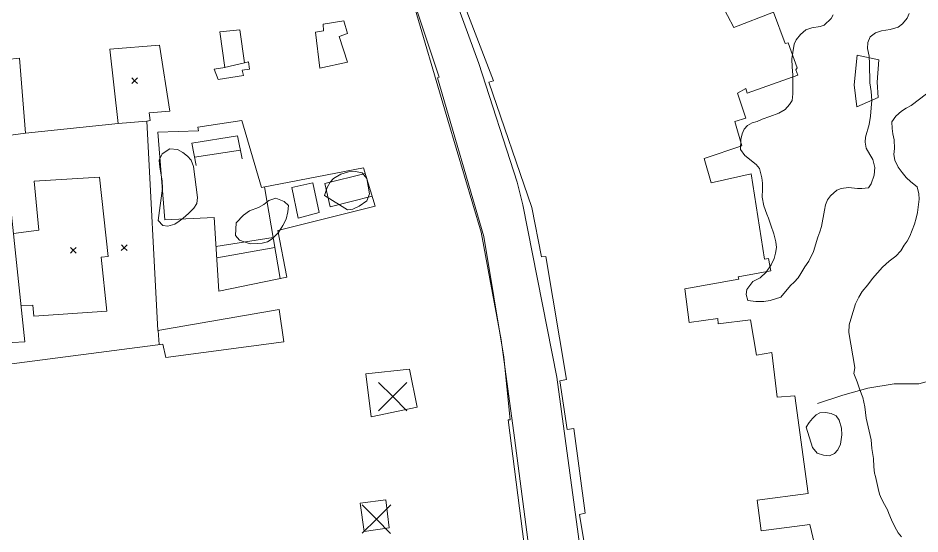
# Model space of a CAD drawing. Header units: metres. Extents: x 4652992 to 4879070, y 2074171 to 2309877.
# Drawn here: x 4654221.4 to 4654311, y 2308404.3 to 2308455.6 of the extents above; entities that cross this region are included whole.
import ezdxf

# ---------------------------------------------------------------- set-up
doc = ezdxf.new("R2010")
doc.units = ezdxf.units.M
doc.header["$MEASUREMENT"] = 0
doc.linetypes.add('DGN Style 2', pattern=[66.27138, 39.762828, -26.508552])
for name, color, linetype, lineweight in [('Level 1', 2, 'Continuous', 0), ('Level 18', 5, 'Continuous', 0), ('Level 30', 5, 'Continuous', 0), ('Level 35', 4, 'Continuous', 0), ('Level 38', 3, 'Continuous', 0), ('Level 39', 9, 'Continuous', 0), ('Level 40', 1, 'Continuous', 0), ('Level 53', 5, 'Continuous', 0), ('Level 54', 30, 'DGN Style 2', 0), ('Level 62', 4, 'Continuous', 0), ('Level 63', 3, 'Continuous', 0)]:
    doc.layers.add(name, color=color, linetype=linetype, lineweight=lineweight)

# ---------------------------------------------------------------- blocks, each defined once
blk = doc.blocks.new('COTA_1')
at = {"layer": 'Level 63', "ltscale": 0.2}
for p, q in [((0.000125, 0.000045, -0.000195), (-1.419397, -1.408412, -0.000195)), ((-1.408332, 1.419567, -0.000195), (0.000125, 0.000045, -0.000195)), ((1.419647, 1.408502, -0.000195), (0.000125, 0.000045, -0.000195)), ((0.000125, 0.000045, -0.000195), (1.408582, -1.419477, -0.000195))]:
    blk.add_line(p, q, dxfattribs=at)
blk = doc.blocks.new('COTA_2')
at = {"layer": 'Level 63', "ltscale": 0.2}
for p, q in [((0.00005, 0.0001, 0.00004), (-1.419472, -1.408357, 0.00004)), ((-1.408407, 1.419622, 0.00004), (0.00005, 0.0001, 0.00004)), ((1.419572, 1.408557, 0.00004), (0.00005, 0.0001, 0.00004)), ((0.00005, 0.0001, 0.00004), (1.408507, -1.419422, 0.00004))]:
    blk.add_line(p, q, dxfattribs=at)
blk = doc.blocks.new('COTA_10')
at = {"layer": 'Level 39'}
for p, q in [((-1.408444, 1.419518, 0.000039), (0.000013, -0.000004, 0.000039)), ((1.419535, 1.408453, 0.000039), (0.000013, -0.000004, 0.000039)), ((0.000013, -0.000004, 0.000039), (-1.419509, -1.408461, 0.000039)), ((0.000013, -0.000004, 0.000039), (1.40847, -1.419526, 0.000039))]:
    blk.add_line(p, q, dxfattribs=at)

msp = doc.modelspace()

# ---------------------------------------------------------------- linework, layer by layer
at = {"layer": 'Level 1'}
msp.add_polyline3d([(4654300.845658, 2308417.288085, 1339), (4654303.361158, 2308418.129461, 1337), (4654305.827769, 2308418.834245, 1334), (4654308.434658, 2308419.248259, 1332), (4654309.594569, 2308419.256593, 1331), (4654310.889862, 2308419.2411, 1330), (4654312.370383, 2308419.650428, 1329), (4654314.84166, 2308420.153683, 1328), (4654319.118676, 2308420.14155, 1327), (4654324.672098, 2308419.103704, 1326), (4654327.038902, 2308418.56967, 1324), (4654327.857942, 2308418.39936, 1323), (4654328.557626, 2308418.25419, 1322), (4654329.230036, 2308418.088971, 1321), (4654329.653441, 2308418.030188, 1319.881465)], dxfattribs=at)
at = {"layer": 'Level 18', "color": 30}
for points in [[(4654315.590288, 2308484.114041, 1325.697529), (4654309.430079, 2308482.253965, 1326.853586), (4654300.427478, 2308479.64094, 1328.250187), (4654290.019894, 2308476.32129, 1330.318609), (4654282.494578, 2308473.874665, 1332.674062), (4654272.353437, 2308470.593362, 1336.590417), (4654262.667976, 2308467.741913, 1340.912346), (4654261.749497, 2308467.40477, 1340.952346), (4654261.567593, 2308467.14539, 1340.952346), (4654261.506697, 2308466.938603, 1340.952346), (4654261.46912, 2308466.695417, 1340.952346), (4654267.18012, 2308451.10173, 1342.107193), (4654270.99301, 2308439.293002, 1343.299376), (4654271.536065, 2308437.056888, 1343.379376), (4654274.913338, 2308419.911645, 1344.924043), (4654277.50978, 2308400.889463, 1346.366353)], [(4654272.285368, 2308401.718409, 1346.318806), (4654270.699552, 2308413.885146, 1345.328806), (4654269.370964, 2308423.642053, 1344.568806), (4654267.405211, 2308434.334864, 1343.578806), (4654264.082026, 2308445.477895, 1342.338806), (4654260.353134, 2308458.215704, 1341.258806), (4654257.892151, 2308465.273281, 1340.908806), (4654257.736787, 2308465.452546, 1340.908806), (4654257.597034, 2308465.559224, 1340.908806), (4654257.397769, 2308465.640071, 1340.918806), (4654246.876759, 2308464.535438, 1341.289379), (4654237.730335, 2308463.568288, 1342.071284), (4654226.288234, 2308462.277414, 1342.53438), (4654211.294816, 2308460.545311, 1343.131094)]]:
    msp.add_polyline3d(points, dxfattribs=at)
at = {"layer": 'Level 30', "color": 1}
for points in [[(4654278.643761, 2308397.464172, 1350.042605), (4654277.174732, 2308406.282005, 1350.032605), (4654277.728168, 2308406.394038, 1350.152605), (4654276.607434, 2308414.823565, 1351.052605), (4654275.958452, 2308414.731875, 1350.992605), (4654275.20807, 2308419.55793, 1350.722605), (4654275.867857, 2308419.700954, 1350.762605), (4654273.826281, 2308431.927781, 1351.372605), (4654273.40742, 2308431.87138, 1351.252605), (4654272.432654, 2308436.798845, 1350.972605), (4654268.168895, 2308449.230626, 1350.202605), (4654268.640309, 2308449.390771, 1350.212605), (4654261.930812, 2308466.80269, 1344.532605)], [(4654204.179118, 2308392.053785, 1355.741804), (4654199.242463, 2308442.135421, 1353.381804), (4654199.738411, 2308442.190886, 1353.431804), (4654197.809384, 2308457.500918, 1352.671804), (4654198.880229, 2308458.936987, 1352.901804), (4654213.908912, 2308460.58429, 1352.471804), (4654213.887025, 2308460.918684, 1349.141804), (4654250.334127, 2308464.770222, 1346.231804), (4654257.948384, 2308465.557269, 1344.831804), (4654263.228411, 2308449.733312, 1346.291804), (4654263.058463, 2308449.692805, 1347.411804), (4654267.656245, 2308433.914384, 1347.741804), (4654269.662244, 2308421.892985, 1348.781804), (4654270.284379, 2308415.679631, 1348.871804), (4654270.096991, 2308415.665841, 1350.591804), (4654272.468246, 2308397.087019, 1350.881804)], [(4654290.624376, 2308458.287521, 1343.652605), (4654292.520603, 2308454.673322, 1347.932605), (4654296.446118, 2308456.212815, 1347.542605), (4654297.619584, 2308453.104963, 1347.732605), (4654297.911589, 2308453.1424, 1345.212605), (4654298.795049, 2308450.663298, 1345.302605), (4654298.687224, 2308450.479375, 1347.372605), (4654298.876616, 2308449.956332, 1347.552605), (4654293.842317, 2308448.147207, 1347.992605), (4654293.692024, 2308448.600628, 1348.002605), (4654292.89391, 2308448.165242, 1341.212605), (4654293.697698, 2308445.672454, 1341.152605), (4654292.60442, 2308445.330561, 1342.682605), (4654293.321924, 2308442.902117, 1342.612605), (4654289.565678, 2308441.656059, 1343.602605), (4654290.252239, 2308439.226541, 1343.922605), (4654294.22331, 2308440.143358, 1345.322605), (4654295.574603, 2308431.641756, 1346.322605), (4654295.974503, 2308431.717519, 1346.292605), (4654296.186665, 2308430.500028, 1346.402605), (4654292.949175, 2308429.894417, 1347.342605), (4654293.017744, 2308429.672938, 1347.312605), (4654287.639568, 2308428.710913, 1347.542605), (4654288.074015, 2308425.338985, 1347.592605), (4654290.938355, 2308425.740543, 1347.552605), (4654290.964142, 2308425.206359, 1347.402605), (4654294.18509, 2308425.623936, 1342.982605), (4654294.774319, 2308422.111783, 1351.102605), (4654296.296965, 2308422.377582, 1351.072605), (4654296.835977, 2308417.933668, 1351.462605), (4654298.560591, 2308418.06452, 1348.322605), (4654299.8854, 2308408.342602, 1348.452605), (4654294.834293, 2308407.69405, 1348.952605), (4654295.226044, 2308404.630039, 1348.882605), (4654300.063642, 2308405.285739, 1344.392605), (4654301.154686, 2308400.65533, 1344.582605)], [(4654253.745306, 2308455.330002, 1343.885811), (4654254.124003, 2308454.085048, 1343.685811), (4654253.27449, 2308453.799213, 1343.530811), (4654254.122992, 2308451.223667, 1345.100811), (4654251.37735, 2308450.634055, 1345.285811), (4654250.943834, 2308454.211137, 1345.160811), (4654251.740695, 2308454.356373, 1344.780811), (4654251.683383, 2308455.014901, 1344.605811), (4654253.745306, 2308455.330002, 1343.885811)], [(4654241.240813, 2308449.505775, 1348.245811), (4654240.872528, 2308450.541522, 1345.565811), (4654241.933233, 2308450.70421, 1345.375811), (4654241.419684, 2308454.261086, 1345.265811), (4654243.419193, 2308454.449065, 1345.325811), (4654243.884182, 2308451.182693, 1345.585811), (4654244.266806, 2308451.264441, 1345.605811), (4654244.383853, 2308450.554675, 1347.905811), (4654243.627893, 2308450.435886, 1348.055811), (4654243.761293, 2308449.91717, 1348.305811), (4654241.240813, 2308449.505775, 1348.245811)], [(4654230.493167, 2308452.522677, 1348.841804), (4654235.409176, 2308452.931661, 1349.051804), (4654236.44591, 2308446.366246, 1348.121804), (4654234.411383, 2308446.203229, 1348.401804), (4654234.490883, 2308445.426204, 1348.521804), (4654234.16024, 2308445.364917, 1348.551804), (4654235.274151, 2308424.566808, 1348.161804), (4654247.311728, 2308426.635873, 1347.441804), (4654247.785161, 2308423.417044, 1347.641804), (4654236.038367, 2308421.890871, 1347.541804), (4654235.742304, 2308423.194966, 1363.171804), (4654219.733053, 2308421.120338, 1352.841804), (4654219.57392, 2308423.310386, 1353.071804), (4654222.039461, 2308423.420202, 1349.271804), (4654219.880843, 2308443.929377, 1353.471804), (4654209.303515, 2308442.882673, 1353.161804), (4654208.791487, 2308449.173245, 1352.811804), (4654216.593329, 2308449.811758, 1348.661804), (4654216.564892, 2308451.097519, 1348.731804), (4654221.496545, 2308451.619501, 1348.441804), (4654222.100291, 2308444.16151, 1348.531804), (4654231.30719, 2308445.143904, 1348.311804), (4654230.493167, 2308452.522677, 1348.841804)], [(4654256.865275, 2308436.906, 1347.100811), (4654247.175935, 2308434.503902, 1346.950811), (4654248.078578, 2308429.865281, 1348.130811), (4654241.32248, 2308428.466814, 1347.160811), (4654240.849836, 2308435.799261, 1346.670811), (4654235.968544, 2308435.575929, 1347.960811), (4654235.245132, 2308444.273188, 1348.060811), (4654239.29052, 2308444.395527, 1348.180811), (4654239.244475, 2308444.770035, 1348.280811), (4654243.611333, 2308445.429009, 1346.950811), (4654245.546924, 2308438.785384, 1347.110811), (4654255.705802, 2308440.722622, 1347.110811), (4654256.865275, 2308436.906, 1347.100811)]]:
    msp.add_polyline3d(points, dxfattribs=at)
for points in [[(4654261.02232, 2308416.931202, 1349.441804), (4654256.463285, 2308415.9734, 1349.911804), (4654255.921712, 2308420.255806, 1349.681804), (4654260.261593, 2308420.720134, 1348.811804)], [(4654255.763839, 2308404.586318, 1350.131804), (4654255.385427, 2308407.379551, 1350.041804), (4654257.938284, 2308407.727471, 1349.981804), (4654258.238342, 2308404.927866, 1349.941804)]]:
    msp.add_3dface(points, dxfattribs=at)
at = {"layer": 'Level 35'}
for p, q in [((4654241.894852, 2308450.698323, 1345.255811), (4654243.884182, 2308451.182693, 1345.515811)), ((4654234.160239, 2308445.364917, 1348.721804), (4654231.30719, 2308445.143904, 1348.411805)), ((4654222.100291, 2308444.16151, 1348.481804), (4654219.885254, 2308443.887477, 1348.11609)), ((4654235.29076, 2308424.569662, 1348.16081), (4654235.402955, 2308423.15099, 1347.990811))]:
    msp.add_line(p, q, dxfattribs=at)
msp.add_polyline3d([(4654306.934096, 2308451.472575, 1336.262605), (4654306.748702, 2308449.254224, 1336.282605), (4654306.858524, 2308447.722841, 1336.202605), (4654304.734225, 2308446.779133, 1336.162605), (4654304.488119, 2308448.971217, 1336.152605), (4654304.76976, 2308451.942713, 1336.082605), (4654306.934096, 2308451.472575, 1336.262605)], dxfattribs=at)
at = {"layer": 'Level 38'}
msp.add_line((4654238.91109, 2308441.779087, 1345.351719), (4654243.472609, 2308442.489534, 1345.411719), dxfattribs=at)
msp.add_polyline3d([(4654243.642901, 2308441.639982, 1345.511719), (4654243.188588, 2308443.906457, 1345.521719), (4654238.636732, 2308443.189965, 1345.471719), (4654239.068994, 2308440.967075, 1345.551719)], dxfattribs=at)
at = {"layer": 'Level 40', "color": 3}
for points in [[(4654309.934259, 2308456.059424, 1337.370038), (4654309.727063, 2308455.598495, 1337.410038), (4654309.295191, 2308455.043494, 1337.610038), (4654308.850608, 2308454.728028, 1337.750038), (4654308.040822, 2308454.474829, 1337.930038), (4654307.192923, 2308454.340291, 1338.390038), (4654306.583201, 2308454.13906, 1338.470038), (4654306.062405, 2308453.760944, 1338.490038), (4654305.817898, 2308453.197473, 1338.790038), (4654305.802834, 2308452.600752, 1338.890038), (4654305.955293, 2308451.826136, 1338.950038), (4654306.002161, 2308451.074087, 1338.870038), (4654306.043511, 2308449.1707, 1338.930038), (4654306.16501, 2308448.32376, 1338.970038), (4654306.240464, 2308447.407723, 1338.970038), (4654306.154745, 2308446.699799, 1339.030038), (4654306.088879, 2308445.861329, 1339.130038), (4654305.950766, 2308445.054089, 1339.230038), (4654305.590371, 2308443.789143, 1339.450038), (4654305.56419, 2308443.289525, 1339.470038), (4654305.657893, 2308442.685346, 1339.430038), (4654306.029468, 2308442.053352, 1339.290038), (4654306.320853, 2308441.564801, 1339.290038), (4654306.530475, 2308440.762179, 1339.290038), (4654306.462225, 2308439.987371, 1339.290038), (4654306.172475, 2308439.1336, 1339.370038), (4654305.884297, 2308438.737342, 1339.530038), (4654305.239638, 2308438.669881, 1339.930038), (4654304.81648, 2308438.681383, 1340.250038), (4654303.904266, 2308438.765834, 1340.370038), (4654303.177835, 2308438.684274, 1340.370038), (4654302.749919, 2308438.523126, 1340.590038), (4654302.127508, 2308437.961485, 1340.890038), (4654301.82107, 2308437.553342, 1340.950038), (4654301.634517, 2308437.040637, 1340.970038), (4654301.526562, 2308436.526921, 1341.010038), (4654301.213816, 2308434.888669, 1341.070038), (4654301.057432, 2308434.369516, 1341.350038), (4654300.864529, 2308433.826592, 1341.530038), (4654300.42713, 2308432.420225, 1341.530038), (4654299.957958, 2308431.462711, 1341.530038), (4654299.568165, 2308430.882928, 1341.570038), (4654299.162496, 2308430.2276, 1341.650038), (4654298.894962, 2308429.779566, 1341.770038), (4654298.509926, 2308429.372434, 1342.030038), (4654298.137591, 2308429.025739, 1342.130038), (4654297.1889, 2308427.886529, 1342.250038), (4654296.121093, 2308427.530597, 1342.530038), (4654295.488344, 2308427.444803, 1342.670038), (4654294.687281, 2308427.458134, 1342.790038), (4654293.898919, 2308427.531903, 1342.910038), (4654293.723443, 2308428.121984, 1343.070038), (4654293.813138, 2308428.623815, 1343.070038), (4654294.389494, 2308429.41633, 1343.110038), (4654295.134175, 2308429.809747, 1343.110038), (4654295.720067, 2308430.347617, 1343.110038), (4654296.2083, 2308431.095815, 1343.190038), (4654296.525846, 2308431.706827, 1343.230038), (4654296.67032, 2308432.244313, 1343.250038), (4654296.754456, 2308432.794696, 1343.310038), (4654296.672662, 2308433.380542, 1343.350038), (4654296.493209, 2308434.176716, 1343.530038), (4654296.18117, 2308435.017016, 1343.770038), (4654295.949322, 2308435.713873, 1344.050038), (4654295.784173, 2308436.12808, 1344.470038), (4654295.484044, 2308436.950046, 1344.890038), (4654295.320466, 2308437.821766, 1344.890038), (4654295.361722, 2308438.618132, 1345.030038), (4654295.373611, 2308439.199744, 1345.070038), (4654295.312461, 2308439.733815, 1345.030038), (4654295.079811, 2308440.651874, 1344.950038), (4654294.739206, 2308441.056217, 1344.930038), (4654293.605461, 2308441.961623, 1344.850038), (4654293.160847, 2308442.546075, 1344.790038), (4654293.216386, 2308443.560419, 1344.570038), (4654293.348951, 2308444.116239, 1344.550038), (4654293.556147, 2308444.577169, 1344.410038), (4654293.886404, 2308444.948645, 1344.190038), (4654294.348455, 2308445.197225, 1343.870038), (4654294.836709, 2308445.345478, 1343.650038), (4654295.340838, 2308445.569277, 1343.430038), (4654296.087112, 2308445.820263, 1343.410038), (4654296.997722, 2308446.178216, 1343.410038), (4654297.624111, 2308446.533764, 1343.410038), (4654298.043282, 2308447.028328, 1342.850038), (4654298.301291, 2308447.431034, 1342.430038), (4654298.377484, 2308448.093629, 1342.170038), (4654298.388571, 2308448.896443, 1342.170038), (4654298.363128, 2308449.975459, 1342.030038), (4654298.304351, 2308450.745841, 1341.770038), (4654298.273359, 2308451.573436, 1341.650038), (4654298.373371, 2308452.199365, 1341.490038), (4654298.499575, 2308453.024939, 1341.210038), (4654298.697246, 2308453.440541, 1340.910038), (4654299.141027, 2308453.977208, 1340.690038), (4654299.662615, 2308454.434095, 1340.690038), (4654300.275511, 2308454.650435, 1340.690038), (4654301.108326, 2308454.788197, 1340.530038), (4654301.484638, 2308454.928799, 1340.130038), (4654302.201523, 2308455.564976, 1339.850038), (4654302.374584, 2308455.938474, 1339.470038)], [(4654308.465949, 2308443.521883, 1337.110038), (4654308.323817, 2308444.120626, 1337.010038), (4654308.262667, 2308444.654697, 1336.910038), (4654308.226917, 2308445.309642, 1336.810038), (4654308.613536, 2308445.874315, 1336.650038), (4654309.174818, 2308446.370081, 1336.550038), (4654309.646394, 2308446.663989, 1336.490038), (4654310.12988, 2308446.939564, 1336.450038), (4654311.662101, 2308448.080361, 1336.110038)], [(4654304.456748, 2308420.280539, 1338.850038), (4654304.450429, 2308420.250777, 1338.830038), (4654304.538423, 2308420.885298, 1338.830038), (4654303.950849, 2308424.354573, 1338.630038), (4654303.992756, 2308425.138897, 1338.450038), (4654304.12773, 2308425.701193, 1338.210038), (4654304.366561, 2308426.45912, 1338.010038), (4654304.590487, 2308427.220222, 1337.930038), (4654304.932758, 2308427.878343, 1337.890038), (4654305.28588, 2308428.440828, 1337.790038), (4654305.843139, 2308429.084257, 1337.670038), (4654306.307809, 2308429.731857, 1337.610038), (4654307.291822, 2308430.844315, 1337.430038), (4654307.96516, 2308431.447461, 1337.210038), (4654308.604636, 2308431.964498, 1336.910038), (4654309.106807, 2308432.495231, 1336.590038), (4654309.45361, 2308433.027954, 1336.490038), (4654309.745326, 2308433.447982, 1336.370038), (4654310.02303, 2308433.948764, 1336.210038), (4654310.253753, 2308434.52177, 1336.090038), (4654310.457827, 2308435.116008, 1335.930038), (4654310.650155, 2308435.728302, 1335.910038), (4654310.767065, 2308436.278893, 1335.890038), (4654310.940787, 2308437.610632, 1335.870038), (4654310.917234, 2308438.160039, 1335.950038), (4654310.722035, 2308438.854889, 1336.110038), (4654310.109083, 2308439.34321, 1336.390038), (4654309.656926, 2308439.781722, 1336.430038), (4654309.232312, 2308440.276582, 1336.750038), (4654308.861893, 2308440.806559, 1336.770038), (4654308.511325, 2308441.5034, 1336.890038), (4654308.413247, 2308442.068683, 1336.970038), (4654308.473697, 2308442.646855, 1336.970038), (4654308.465949, 2308443.521883, 1337.110038)], [(4654235.735516, 2308438.700025, 1347.980038), (4654235.690431, 2308439.453464, 1347.940038), (4654235.602195, 2308439.999156, 1347.860038), (4654235.441403, 2308440.792765, 1347.700038), (4654235.387071, 2308441.501687, 1347.640038), (4654235.689109, 2308442.134617, 1347.380038), (4654236.453977, 2308442.606867, 1347.200038), (4654237.200057, 2308442.54075, 1347.080038), (4654237.74217, 2308442.239194, 1347.040038), (4654238.19771, 2308441.894112, 1347.020038), (4654238.563595, 2308441.490667, 1346.980038), (4654238.805921, 2308440.865628, 1346.960038), (4654239.205908, 2308437.789537, 1347.080038), (4654239.145094, 2308437.198147, 1347.180038), (4654238.847264, 2308436.734781, 1347.480038), (4654238.313811, 2308436.182191, 1347.700038), (4654237.769155, 2308435.724968, 1347.940038), (4654237.383357, 2308435.435323, 1348.280038), (4654236.946849, 2308435.125499, 1348.540038), (4654236.240545, 2308434.935192, 1348.620038), (4654235.744373, 2308435.010003, 1348.620038), (4654235.289958, 2308435.509808, 1348.620038), (4654235.735516, 2308438.700025, 1347.980038)], [(4654251.839448, 2308437.993376, 1345.380038), (4654252.094982, 2308438.775689, 1345.520038), (4654252.390293, 2308439.301578, 1345.560038), (4654252.732107, 2308439.678084, 1345.600038), (4654253.454948, 2308440.097311, 1345.660038), (4654254.218128, 2308440.337475, 1345.740038), (4654254.920225, 2308440.35822, 1345.860038), (4654255.573568, 2308440.2189, 1345.940038), (4654256.048434, 2308439.668246, 1345.980038), (4654256.293255, 2308438.159382, 1345.980038), (4654256.023434, 2308437.457597, 1346.000038), (4654255.272852, 2308436.904819, 1346.020038), (4654254.62538, 2308436.624484, 1346.020038), (4654254.128083, 2308436.544572, 1346.020038), (4654251.839448, 2308437.993376, 1345.380038)], [(4654243.054196, 2308435.264327, 1346.620038), (4654243.785452, 2308436.022679, 1346.360038), (4654244.36849, 2308436.440724, 1346.300038), (4654245.275118, 2308436.774271, 1346.120038), (4654245.792034, 2308437.097942, 1346.060038), (4654246.303348, 2308437.469296, 1346.020038), (4654246.992285, 2308437.725292, 1346.020038), (4654247.822687, 2308437.393253, 1346.120038), (4654248.25105, 2308436.991982, 1346.200038), (4654248.177907, 2308436.341235, 1346.440038), (4654248.01511, 2308435.632125, 1346.500038), (4654247.683375, 2308435.005528, 1346.580038), (4654247.258902, 2308434.305729, 1346.600038), (4654246.62963, 2308433.665097, 1346.600038), (4654246.166507, 2308433.376444, 1346.580038), (4654245.645114, 2308433.255181, 1346.540038), (4654245.121202, 2308433.19644, 1346.500038), (4654244.422187, 2308433.190535, 1346.460038), (4654243.852334, 2308433.35854, 1346.440038), (4654243.362889, 2308433.540391, 1346.420038), (4654242.976553, 2308433.994686, 1346.420038), (4654243.054196, 2308435.264327, 1346.620038)], [(4654309.176698, 2308404.063255, 1342.670038), (4654308.83746, 2308404.446603, 1342.290038), (4654308.527554, 2308405.041459, 1342.130038), (4654308.173827, 2308405.723419, 1341.870038), (4654307.933019, 2308406.350216, 1341.510038), (4654307.77896, 2308406.725223, 1340.930038), (4654307.348442, 2308407.485758, 1340.830038), (4654307.076931, 2308408.041326, 1340.830038), (4654306.990183, 2308408.293116, 1340.350038), (4654306.862295, 2308408.864749, 1339.990038), (4654306.586189, 2308410.059008, 1339.610038), (4654306.497175, 2308410.373496, 1339.210038), (4654306.444705, 2308411.006832, 1339.050038), (4654306.385438, 2308411.828264, 1339.050038), (4654306.223624, 2308412.827082, 1339.050038), (4654306.173835, 2308413.693156, 1339.050038), (4654305.666816, 2308415.854292, 1338.890038), (4654305.548344, 2308416.983861, 1338.850038), (4654305.319697, 2308417.888039, 1338.850038), (4654305.029643, 2308418.649758, 1338.850038), (4654304.767133, 2308419.467826, 1338.850038), (4654304.456748, 2308420.280539, 1338.850038)], [(4654299.712801, 2308414.960699, 1342.150038), (4654300.013995, 2308415.425369, 1341.790038), (4654300.332361, 2308415.824165, 1341.430038), (4654300.704026, 2308416.180499, 1341.390038), (4654301.070744, 2308416.366793, 1341.050038), (4654301.609108, 2308416.407642, 1340.930038), (4654302.178654, 2308416.301864, 1340.830038), (4654302.693113, 2308416.083389, 1340.810038), (4654302.986742, 2308415.631987, 1340.810038), (4654303.228922, 2308414.864912, 1340.910038), (4654303.253847, 2308414.175228, 1341.030038), (4654303.102659, 2308413.24309, 1341.190038), (4654302.86335, 2308412.703021, 1341.370038), (4654302.533239, 2308412.322281, 1341.570038), (4654302.031483, 2308412.086985, 1341.810038), (4654301.422648, 2308412.154472, 1341.970038), (4654300.812441, 2308412.362236, 1341.970038), (4654300.340846, 2308412.929321, 1341.950038), (4654299.712801, 2308414.960699, 1342.150038)]]:
    msp.add_polyline3d(points, dxfattribs=at)
at = {"layer": 'Level 53', "color": 212}
msp.add_polyline3d([(4654220.905863, 2308434.19059, 1344.709479), (4654223.419993, 2308434.518648, 1344.679479), (4654222.973504, 2308439.401695, 1344.679479), (4654229.46908, 2308439.807215, 1344.639479), (4654230.314481, 2308431.919693, 1344.609479), (4654229.631145, 2308431.855203, 1344.569479), (4654230.184984, 2308426.474374, 1344.679479), (4654222.94767, 2308425.985676, 1344.649479), (4654222.833811, 2308427.092085, 1344.679479), (4654221.65876, 2308427.037273, 1344.572226)], dxfattribs=at)
at = {"layer": 'Level 54'}
for p, q in [((4654246.707946, 2308433.798963, 1343.988158), (4654241.035429, 2308432.920033, 1344.118158)), ((4654246.877501, 2308432.805452, 1344.033926), (4654241.109555, 2308431.770066, 1344.143926))]:
    msp.add_line(p, q, dxfattribs=at)
at = {"layer": 'Level 62'}
msp.add_line((4654245.847178, 2308438.842641, 1343.755811), (4654247.403139, 2308429.725469, 1344.175811), dxfattribs=at)
msp.add_polyline3d([(4654256.563914, 2308437.897986, 1343.735811), (4654252.394745, 2308436.848011, 1343.935811), (4654251.861783, 2308439.188962, 1343.895811), (4654255.872739, 2308440.173117, 1343.805811)], dxfattribs=at)
msp.add_3dface([(4654251.281232, 2308436.296709, 1343.865811), (4654249.22012, 2308435.716095, 1343.855811), (4654248.5867, 2308438.771577, 1343.885811), (4654250.664916, 2308439.247303, 1343.865811)], dxfattribs=at)

# ---------------------------------------------------------------- block references
at = {"layer": 'Level 39'}
for p in [(4654258.60535, 2308417.9822, 1345.94225), (4654256.98855, 2308405.81215, 1347.80225)]:
    msp.add_blockref('COTA_10', p, dxfattribs=at)
at = {"layer": 'Level 63', "ltscale": 0.2, "xscale": 0.2, "yscale": 0.2, "zscale": 0.2}
for name, p in [('COTA_2', (4654232.94655, 2308449.38305, 1343.94815)), ('COTA_1', (4654226.85375, 2308432.54295, 1345.17585)), ('COTA_1', (4654231.91365, 2308432.78105, 1344.82225))]:
    msp.add_blockref(name, p, dxfattribs=at)

doc.saveas('drawing.dxf')
